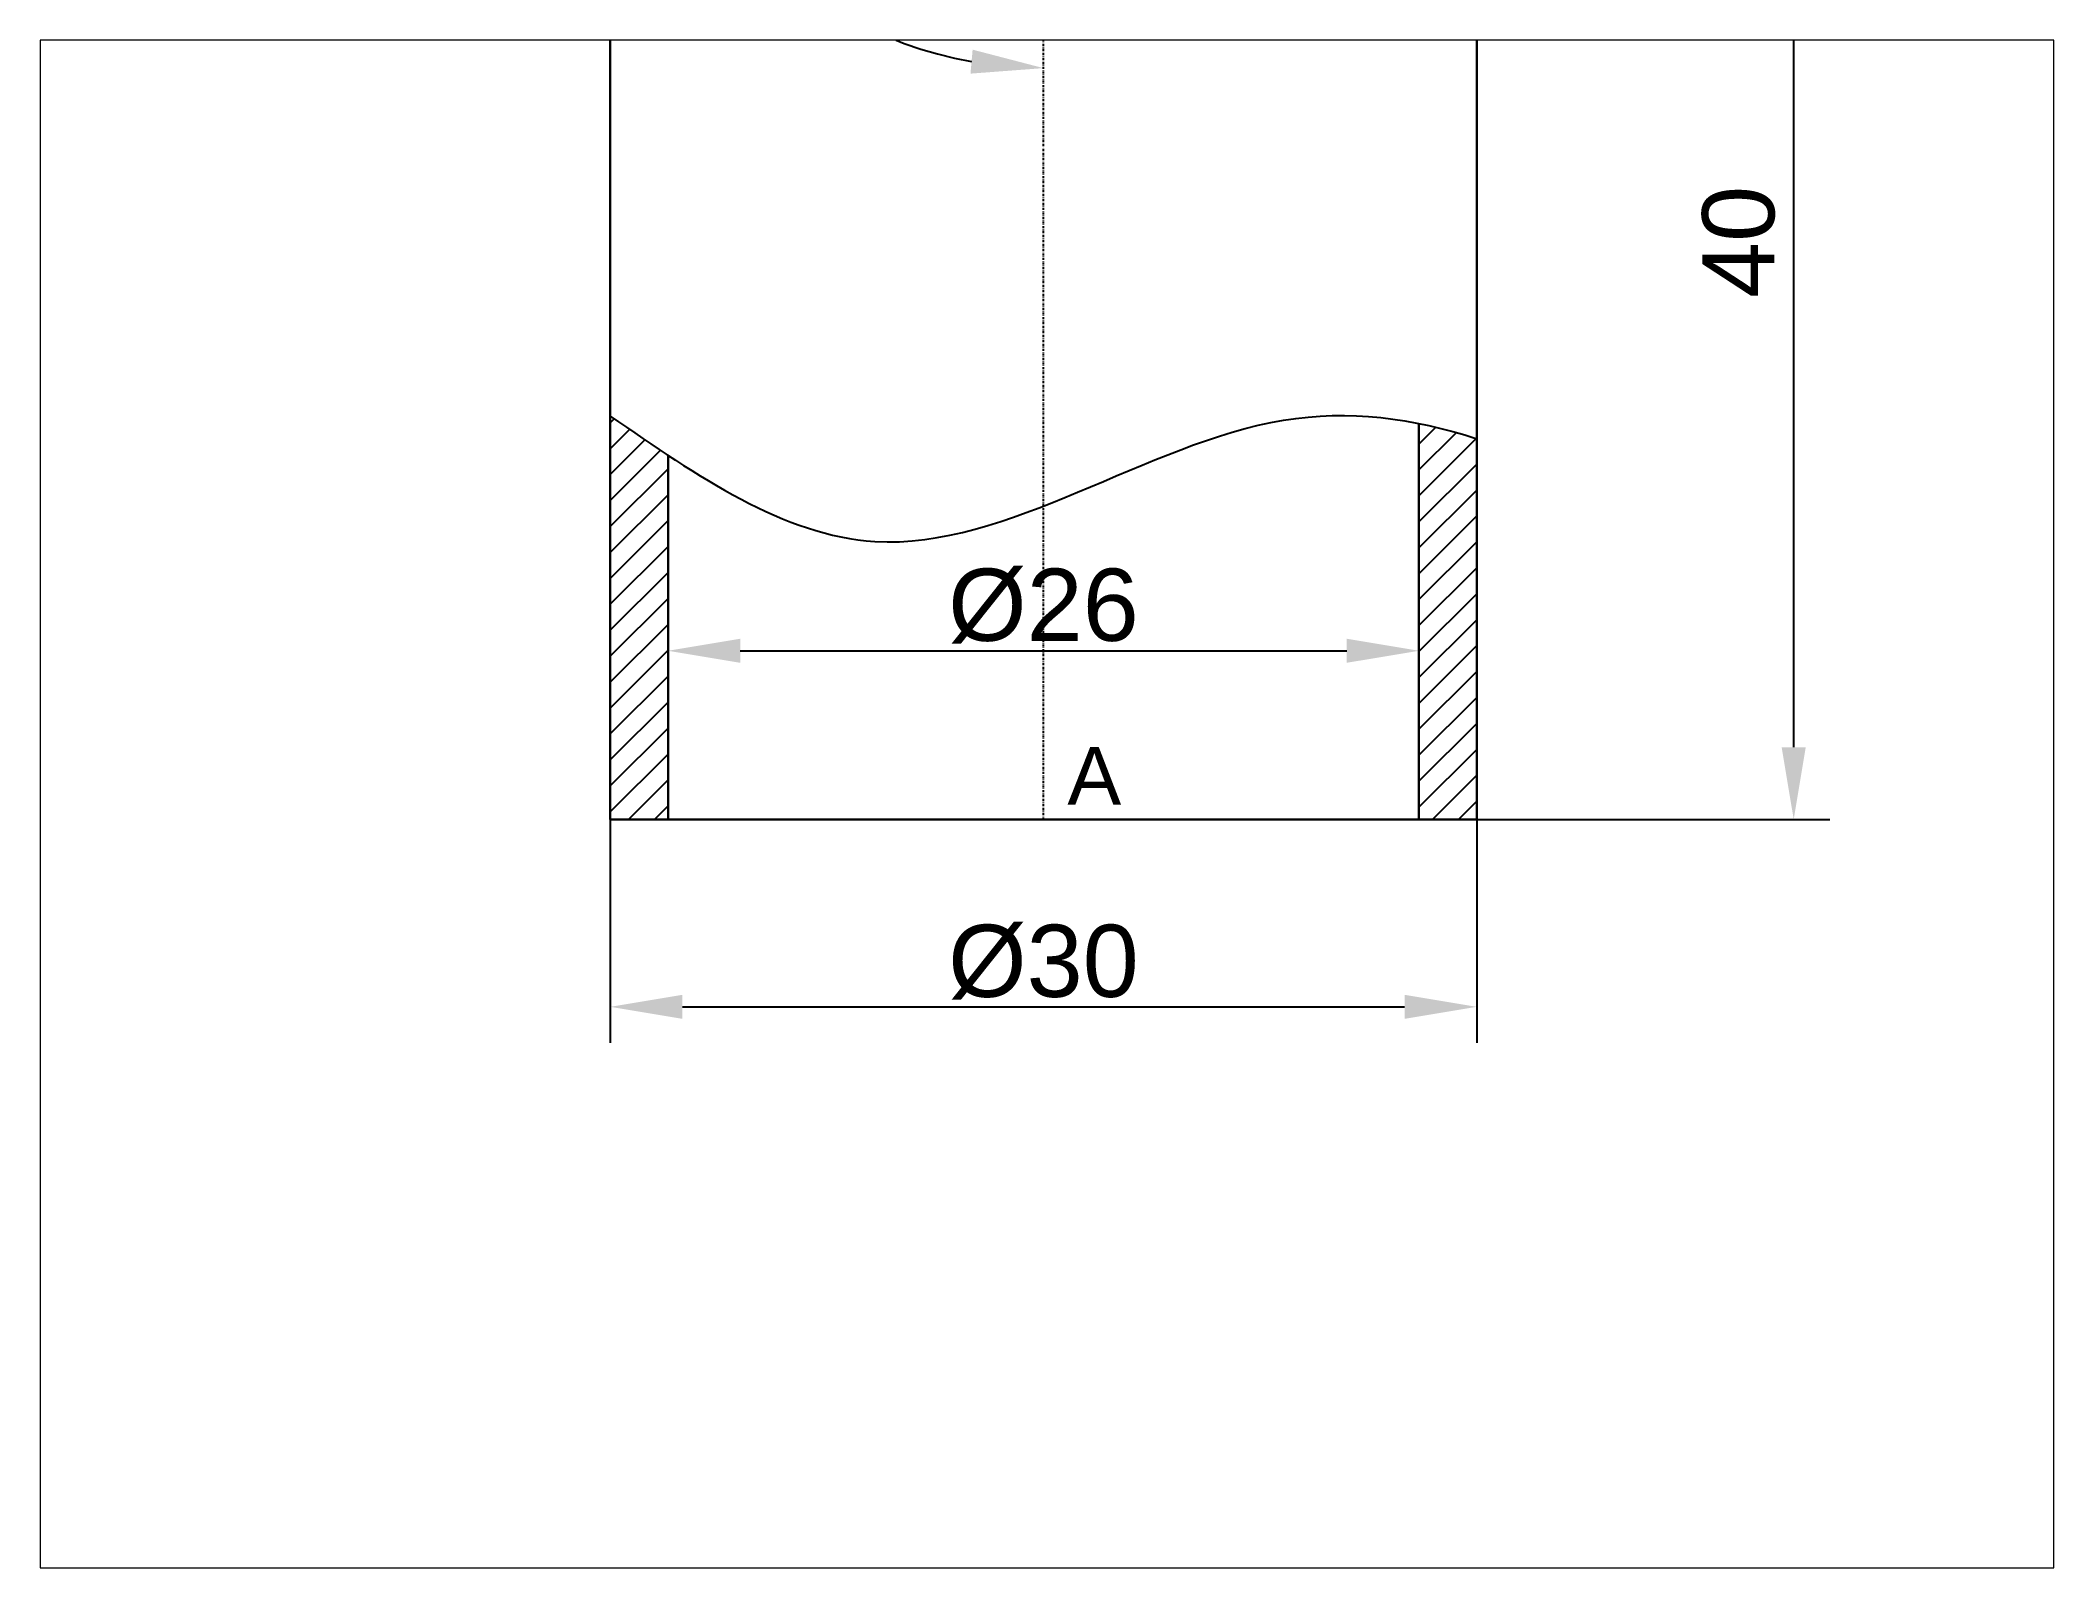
# Paper-space layout 'Layout1' of a CAD drawing. Header units: millimetres. Extents: x 26 to 231, y 20 to 176.
# The model-space entities are those that its viewports show. They can reach past a viewport. Long polylines and large blocks are cut down to what shows.
import ezdxf

# ---------------------------------------------------------------- set-up
doc = ezdxf.new("R2010")
doc.units = ezdxf.units.MM
doc.header["$LTSCALE"] = 0.05
doc.linetypes.add('DASHDOT', pattern=[25.4, 12.7, -6.35, 0, -6.35])
for name, color, linetype in [('Axe', 1, 'DASHDOT'), ('Cote', 7, 'Continuous'), ('Hasuri', 3, 'Continuous'), ('Notatii', 8, 'Continuous'), ('Subtiri', 4, 'Continuous')]:
    doc.layers.add(name, color=color, linetype=linetype)
doc.layers.add('Groase', color=5, linetype='Continuous', lineweight=30)
doc.styles.get("Standard").update_dxf_attribs({"font": 'Arial.ttf'})
doc.dimstyles.new('ISO-25', dxfattribs={"dimtxt": 2.5, "dimasz": 2.5, "dimexe": 1.25, "dimexo": 0.625, "dimtad": 1, "dimtxsty": 'Standard', "dimcen": 2.5, "dimadec": 0, "dimazin": 0, "dimtfac": 1, "dimtmove": 0, "dimatfit": 3, "dimfxl": 1, "dimarcsym": 0})
doc.dimstyles.new('ISO-25 - FI', dxfattribs={"dimtxt": 2.5, "dimasz": 2.5, "dimexe": 1.25, "dimexo": 0, "dimgap": 0.2, "dimtad": 1, "dimtxsty": 'Standard', "dimcen": 2.5, "dimadec": 0, "dimazin": 0, "dimtfac": 1, "dimtmove": 0, "dimatfit": 3, "dimfxl": 1, "dimarcsym": 0})

# ---------------------------------------------------------------- blocks, each defined once
blk = doc.blocks.new('*D4')
at = {"layer": 'Cote', "color": 0, "lineweight": -2, "transparency": 16777216}
for p, q in [((0.625, 40), (27.226, 40)), ((25.976, 2.5), (25.976, 37.5)), ((0.625, 0), (27.226, 0))]:
    blk.add_line(p, q, dxfattribs=at)
at = {"layer": 'Cote', "color": 0, "transparency": 16777216}
for points in [[(25.559, 37.5), (26.393, 37.5), (25.976, 40)], [(25.559, 2.5), (26.393, 2.5), (25.976, 0)]]:
    blk.add_solid(points, dxfattribs=at)
at = {"layer": 'Defpoints', "color": 0, "transparency": 16777216}
for p in [(0, 40), (25.976, 40), (0, 0)]:
    blk.add_point(p, dxfattribs=at)
at = {"layer": 'Cote', "color": 0, "transparency": 16777216, "insert": (24.074, 20), "char_height": 2.5, "attachment_point": 5, "rotation": 90}
blk.add_mtext('40', dxfattribs=at)
blk = doc.blocks.new('*D8')
at = {"layer": 'Cote', "color": 0, "lineweight": -2, "transparency": 16777216}
blk.add_arc((0, 40), 13.982, 220.25826, 259.74174, dxfattribs=at)
at = {"layer": 'Cote', "color": 0, "transparency": 16777216}
for points in [[(-11.011, 30.725), (-10.329, 31.204), (-12.109, 33.009)], [(-2.453, 26.657), (-2.527, 25.827), (0, 26.018)]]:
    blk.add_solid(points, dxfattribs=at)
at = {"layer": 'Defpoints', "color": 0, "transparency": 16777216}
for p in [(15, 48.66), (0, 40), (-15, 31.34), (-8.987, 29.289), (0, 0)]:
    blk.add_point(p, dxfattribs=at)
at = {"layer": 'Cote', "color": 0, "transparency": 16777216, "insert": (-6.04, 29.538), "char_height": 2.5, "attachment_point": 5, "rotation": 330}
blk.add_mtext('60°', dxfattribs=at)
blk = doc.blocks.new('*D10')
at = {"layer": 'Cote', "color": 0, "lineweight": -2, "transparency": 16777216}
for p, q in [((-15, 0), (-15, -7.739)), ((15, 0), (15, -7.739)), ((-12.5, -6.489), (12.5, -6.489))]:
    blk.add_line(p, q, dxfattribs=at)
at = {"layer": 'Cote', "color": 0, "transparency": 16777216}
for points in [[(-12.5, -6.072), (-12.5, -6.906), (-15, -6.489)], [(12.5, -6.072), (12.5, -6.906), (15, -6.489)]]:
    blk.add_solid(points, dxfattribs=at)
at = {"layer": 'Defpoints', "color": 0, "transparency": 16777216}
for p in [(-15, 0), (15, 0), (15, -6.489)]:
    blk.add_point(p, dxfattribs=at)
at = {"layer": 'Cote', "color": 0, "transparency": 16777216, "insert": (0, -4.943), "char_height": 2.5, "attachment_point": 5}
blk.add_mtext('%%c30', dxfattribs=at)
blk = doc.blocks.new('*D11')
at = {"layer": 'Cote', "color": 0, "lineweight": -2, "transparency": 16777216}
for p, q in [((-13, 0), (-13, 7.091)), ((13, 0), (13, 7.091)), ((-10.5, 5.841), (10.5, 5.841))]:
    blk.add_line(p, q, dxfattribs=at)
at = {"layer": 'Cote', "color": 0, "transparency": 16777216}
for points in [[(-10.5, 6.258), (-10.5, 5.425), (-13, 5.841)], [(10.5, 6.258), (10.5, 5.425), (13, 5.841)]]:
    blk.add_solid(points, dxfattribs=at)
at = {"layer": 'Defpoints', "color": 0, "transparency": 16777216}
for p in [(13, 5.841), (-13, 0), (13, 0)]:
    blk.add_point(p, dxfattribs=at)
at = {"layer": 'Cote', "color": 0, "transparency": 16777216, "insert": (0, 7.388), "char_height": 2.5, "attachment_point": 5}
blk.add_mtext('%%c26', dxfattribs=at)

msp = doc.modelspace()

# ---------------------------------------------------------------- hatches: boundary and pattern name
at = {"layer": 'Hasuri'}
h = msp.add_hatch(dxfattribs=at)
h.set_pattern_fill('ANSI31', color=256, scale=0.2)
edge = h.paths.add_edge_path()
edge.add_spline(control_points=[(15, 13.185), (14.335, 13.401), (13.669, 13.579), (13, 13.712)], knot_values=[29.826958, 29.826958, 29.826958, 29.826958, 31.951141, 31.951141, 31.951141, 31.951141], degree=3, periodic=0)
edge.add_line((13, 13.712), (13, 0))
edge.add_line((13, 0), (15, 0))
edge.add_line((15, 0), (15, 13.185))
edge = h.paths.add_edge_path()
edge.add_spline(control_points=[(-13, 12.61), (-13.668, 13.049), (-14.334, 13.509), (-15, 13.968)], knot_values=[0, 0, 0, 0, 2.244313, 2.244313, 2.244313, 2.244313], degree=3, periodic=0)
edge.add_line((-15, 13.968), (-15, 0))
edge.add_line((-15, 0), (-13, 0))
edge.add_line((-13, 0), (-13, 12.61))

# ---------------------------------------------------------------- linework, layer by layer
at = {"layer": 'Axe'}
msp.add_line((0, 0), (0, 40), dxfattribs=at)
at = {"layer": 'Groase'}
for p, q in [((15, 0), (15, 48.66)), ((-15, 0), (-15, 31.34)), ((13, 0), (13, 13.712)), ((-13, 0), (-13, 12.61)), ((0, 0), (-15, 0)), ((0, 0), (-13, 0)), ((0, 0), (15, 0)), ((0, 0), (0, 0)), ((0, 0), (13, 0))]:
    msp.add_line(p, q, dxfattribs=at)
at = {"layer": 'Subtiri'}
msp.add_open_spline([(-15, 13.968), (-11.991, 11.893), (-4.599, 6.796), (5.908, 14.822), (12.794, 13.901), (15, 13.185)], degree=3, knots=[0, 0, 0, 0, 10.136468, 24.903965, 31.951141, 31.951141, 31.951141, 31.951141], dxfattribs=at)

# ---------------------------------------------------------------- texts
at = {"layer": 'Cote', "insert": (0.828, 2.51), "char_height": 2, "attachment_point": 1}
msp.add_mtext_dynamic_manual_height_columns('{\\C1;A}', width=9.46875, gutter_width=5, heights=[0], dxfattribs=at)

# ---------------------------------------------------------------- dimensions: what is measured, and where the dimension line sits
at = {"layer": 'Cote'}
dim = msp.add_angular_dim_2l(base=(-8.987, 29.289), line1=((0, 0), (0, 40)), line2=((-15, 31.34), (15, 48.66)), dimstyle='ISO-25', dxfattribs=at)
dim.commit()
dim.dimension.update_dxf_attribs({"geometry": '*D8', "text_midpoint": (-6.04, 29.538)})
dim = msp.add_linear_dim(base=(25.976, 40), p1=(0, 0), p2=(0, 40), angle=90, dimstyle='ISO-25', dxfattribs=at)
dim.commit()
dim.dimension.update_dxf_attribs({"geometry": '*D4', "text_midpoint": (24.074, 20)})
for base, p1, p2, picture, middle in [((13, 5.841), (-13, 0), (13, 0), '*D11', (0, 7.388)), ((15, -6.489), (-15, 0), (15, 0), '*D10', (0, -4.943))]:
    dim = msp.add_linear_dim(base=base, p1=p1, p2=p2, dimstyle='ISO-25 - FI', override={"dimpost": '%%c<>'}, dxfattribs=at)
    dim.commit()
    dim.dimension.update_dxf_attribs({"geometry": picture, "text_midpoint": middle})

psp = doc.layouts.get("Layout1")

# ---------------------------------------------------------------- viewports
at = {"layer": 'Notatii', "view_target_point": (13.714, -0.767)}
psp.add_viewport(center=(128.5, 97.5), size=(205.6, 156), view_center_point=(-13.592, 1.302), view_height=52.89535, dxfattribs=at)

doc.saveas('drawing.dxf')
